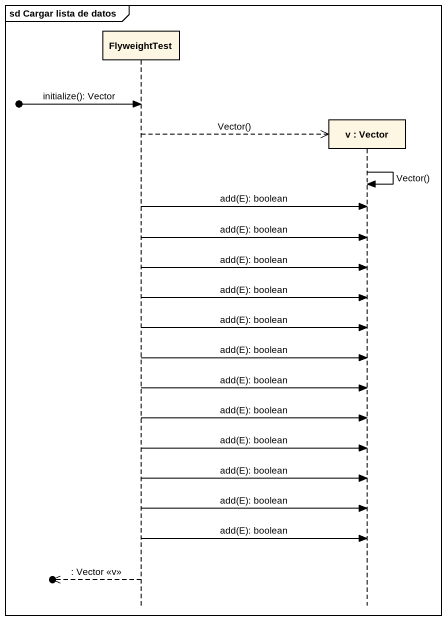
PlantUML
@startuml
mainframe sd Cargar lista de datos
hide footbox
participant FlyweightTest
participant "v : Vector" as v

[o-> FlyweightTest : initialize(): Vector
FlyweightTest -->> v ** : Vector()
v -> v : Vector()
FlyweightTest -> v : add(E): boolean
FlyweightTest -> v : add(E): boolean
FlyweightTest -> v : add(E): boolean
FlyweightTest -> v : add(E): boolean
FlyweightTest -> v : add(E): boolean
FlyweightTest -> v : add(E): boolean
FlyweightTest -> v : add(E): boolean
FlyweightTest -> v : add(E): boolean
FlyweightTest -> v : add(E): boolean
FlyweightTest -> v : add(E): boolean
FlyweightTest -> v : add(E): boolean
FlyweightTest -> v : add(E): boolean
[o<<-- FlyweightTest : : Vector <<v>>
@enduml
